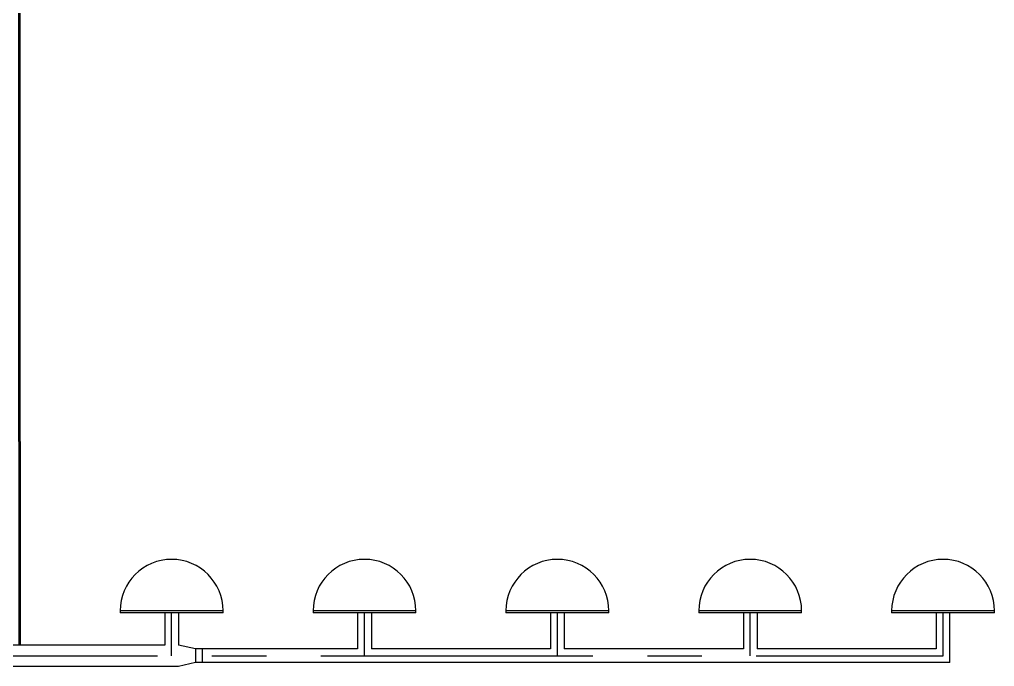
# Model space of a CAD drawing. Header units: millimetres. Extents: x 738100 to 1284508, y 138373 to 260796.
# Drawn here: x 1143538 to 1145813, y 230901 to 232410 of the extents above; entities that cross this region are included whole.
import ezdxf

# ---------------------------------------------------------------- set-up
doc = ezdxf.new("R2010")
doc.units = ezdxf.units.MM
doc.linetypes.add('CENTER', pattern=[50.8, 31.75, -6.35, 6.35, -6.35])
doc.layers.add('空气管', color=2, linetype='Continuous', lineweight=53)
doc.layers.add('轴线', color=6, linetype='CENTER')

msp = doc.modelspace()

# ---------------------------------------------------------------- linework, layer by layer
at = {"layer": '空气管', "ltscale": 20}
for q in [(1143538.036, 236525.824), (1143538.036, 230950.824)]:
    msp.add_line((1143538.036, 231425.824), q, dxfattribs=at)
at = {"layer": '空气管', "lineweight": -2, "ltscale": 20}
for p, q in [((1144013.036, 231030.824), (1143773.036, 231030.824)), ((1143773.036, 231030.824), (1143773.036, 231025.824)), ((1144013.036, 231025.824), (1144013.036, 231030.824)), ((1144463.036, 231030.824), (1144223.036, 231030.824)), ((1144223.036, 231030.824), (1144223.036, 231025.824)), ((1144463.036, 231025.824), (1144463.036, 231030.824)), ((1144913.036, 231030.824), (1144673.036, 231030.824)), ((1144673.036, 231030.824), (1144673.036, 231025.824)), ((1144913.036, 231025.824), (1144913.036, 231030.824)), ((1145363.036, 231030.824), (1145123.036, 231030.824)), ((1145123.036, 231030.824), (1145123.036, 231025.824)), ((1145363.036, 231025.824), (1145363.036, 231030.824)), ((1145813.036, 231030.824), (1145573.036, 231030.824)), ((1145573.036, 231030.824), (1145573.036, 231025.824)), ((1145813.036, 231025.824), (1145813.036, 231030.824)), ((1144013.036, 231025.824), (1143773.036, 231025.824)), ((1143877.036, 231025.824), (1143877.036, 230950.824)), ((1143909.036, 231025.824), (1143909.036, 230950.824)), ((1144463.036, 231025.824), (1144223.036, 231025.824)), ((1144327.036, 231025.824), (1144327.036, 230941.824)), ((1144359.036, 231025.824), (1144359.036, 230941.824)), ((1144913.036, 231025.824), (1144673.036, 231025.824)), ((1144777.036, 231025.824), (1144777.036, 230941.824)), ((1144809.036, 231025.824), (1144809.036, 230941.824)), ((1145363.036, 231025.824), (1145123.036, 231025.824)), ((1145227.036, 231025.824), (1145227.036, 230941.824)), ((1145259.036, 231025.824), (1145259.036, 230941.824)), ((1145813.036, 231025.824), (1145573.036, 231025.824)), ((1145677.036, 231025.824), (1145677.036, 230941.824)), ((1145709.036, 230909.824), (1145709.036, 231025.824)), ((1143877.036, 230950.824), (1143443.036, 230950.824)), ((1143949.036, 230941.824), (1143909.036, 230950.824)), ((1144327.036, 230941.824), (1143949.036, 230941.824)), ((1143949.036, 230941.824), (1143949.036, 230909.824)), ((1143964.036, 230941.824), (1143964.036, 230909.824)), ((1144777.036, 230941.824), (1144359.036, 230941.824)), ((1145227.036, 230941.824), (1144809.036, 230941.824)), ((1145677.036, 230941.824), (1145259.036, 230941.824)), ((1143909.036, 230900.824), (1143443.036, 230900.824)), ((1143949.036, 230909.824), (1143909.036, 230900.824)), ((1145709.036, 230909.824), (1143949.036, 230909.824))]:
    msp.add_line(p, q, dxfattribs=at)
for centre in [(1143893.036, 231030.824), (1144343.036, 231030.824), (1144793.036, 231030.824), (1145243.036, 231030.824), (1145693.036, 231030.824)]:
    msp.add_arc(centre, 120, 0, 180, dxfattribs=at)
at = {"layer": '轴线', "lineweight": -2, "ltscale": 20}
for p, q in [((1143893.036, 230925.824), (1143893.036, 231025.824)), ((1144343.036, 230925.824), (1144343.036, 231025.824)), ((1144793.036, 230925.824), (1144793.036, 231025.824)), ((1145243.036, 230925.824), (1145243.036, 231025.824)), ((1145693.036, 230925.824), (1145693.036, 231025.824))]:
    msp.add_line(p, q, dxfattribs=at)
at = {"layer": '轴线', "ltscale": 20}
msp.add_line((1141193.036, 230925.824), (1145693.036, 230925.824), dxfattribs=at)

doc.saveas('drawing.dxf')
